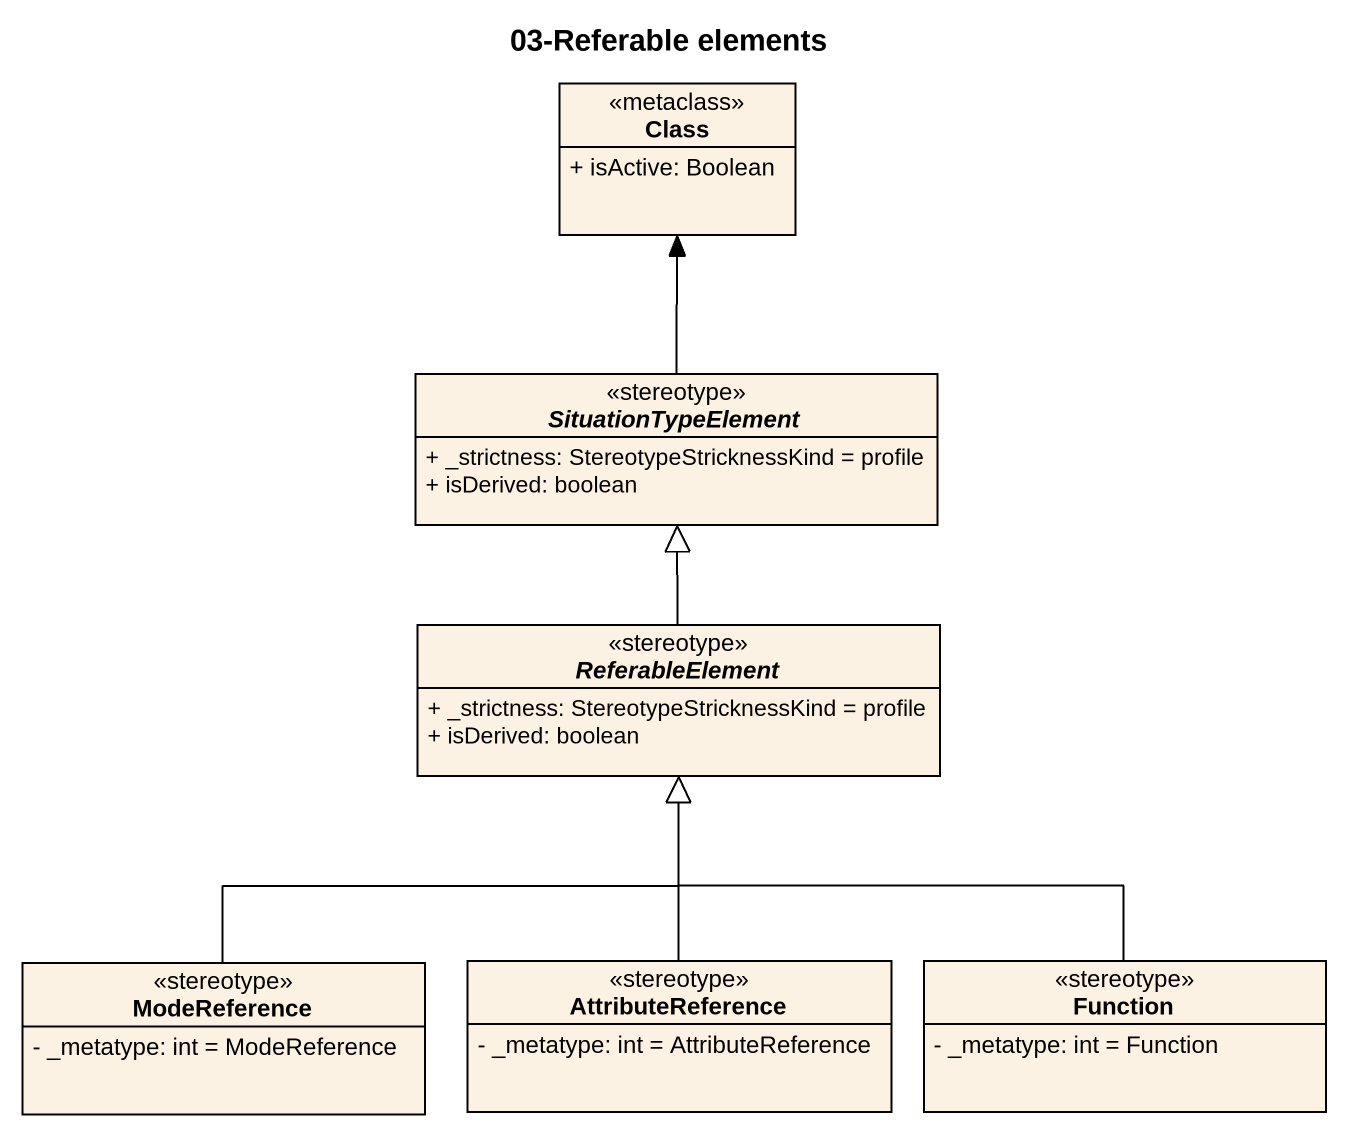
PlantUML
@startuml
title 03-Referable elements
hide circle
hide empty members
skinparam classAttributeIconSize 0
class "Class" as Class_ <<metaclass>> {
  + isActive: Boolean
}
abstract class SituationTypeElement <<stereotype>> {
  + _strictness: StereotypeStricknessKind = profile
  + isDerived: boolean
}
abstract class ReferableElement <<stereotype>> {
  + _strictness: StereotypeStricknessKind = profile
  + isDerived: boolean
}
class ModeReference <<stereotype>> {
  - _metatype: int = ModeReference
}
class AttributeReference <<stereotype>> {
  - _metatype: int = AttributeReference
}
class Function <<stereotype>> {
  - _metatype: int = Function
}
SituationTypeElement -up-> Class_
ReferableElement -up-|> SituationTypeElement
ModeReference -up-|> ReferableElement
AttributeReference -up-|> ReferableElement
Function -up-|> ReferableElement
@enduml
